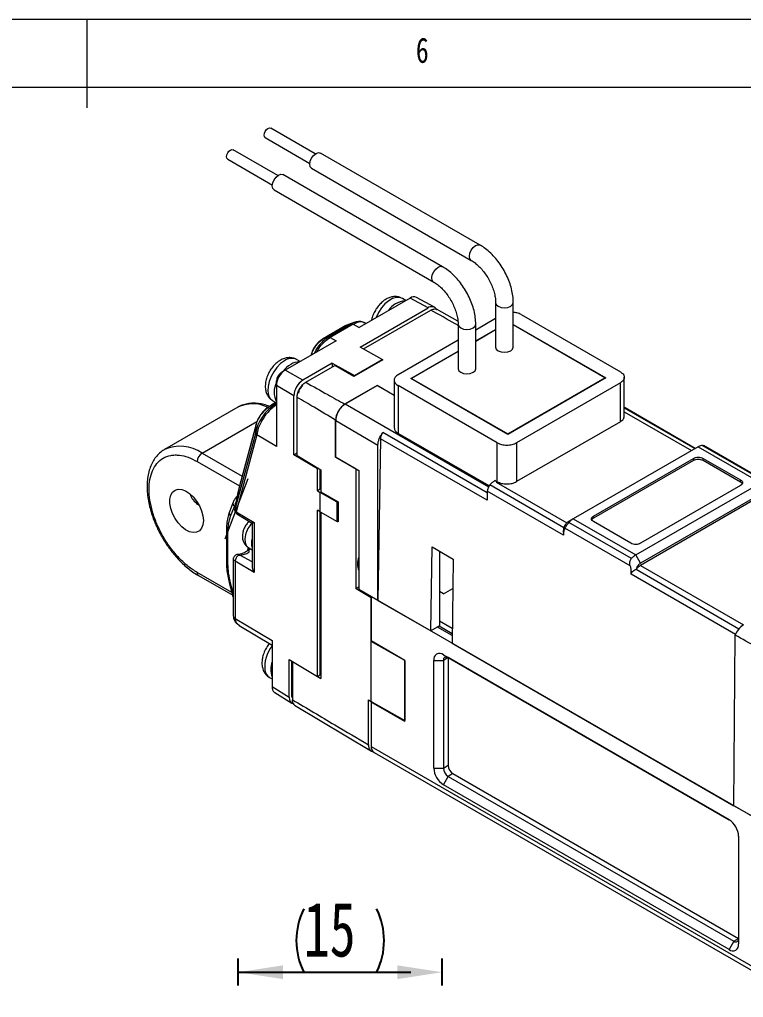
# Model space of a CAD drawing. Header units: millimetres. Extents: x 5 to 415, y 5 to 292.
# Drawn here: x 255 to 308.3, y 220.1 to 292 of the extents above; entities that cross this region are included whole.
import ezdxf

# ---------------------------------------------------------------- set-up
doc = ezdxf.new("R2010")
doc.units = ezdxf.units.MM
doc.linetypes.add('CENTERX2', pattern=[20.32, 12.7, -2.54, 2.54, -2.54])
doc.layers.add('CENTER_LINE', color=7, linetype='CENTERX2')
doc.styles.add('SLDTEXTSTYLE0', font='TXT', dxfattribs={"width": 0.7})
doc.styles.add('SLDTEXTSTYLE3', font='TXT', dxfattribs={"width": 0.75})
doc.dimstyles.new('SLDDIMSTYLE0', dxfattribs={"dimtxt": 4, "dimasz": 3.302, "dimexe": 0, "dimexo": 0.0625, "dimgap": 1, "dimtad": 1, "dimrnd": 1e-09, "dimzin": 12, "dimdsep": 46, "dimtxsty": 'SLDTEXTSTYLE0', "dimsah": 1, "dimcen": 0.09, "dimadec": 0, "dimazin": 3, "dimtfac": 1, "dimtofl": 0, "dimtmove": 0, "dimatfit": 3, "dimfxl": 1, "dimfrac": 2, "dimtolj": 1, "dimtzin": 12, "dimarcsym": 0})

# ---------------------------------------------------------------- blocks, each defined once
blk = doc.blocks.new('_D_14')
at = {"layer": 'CENTER_LINE'}
for p, q in [((271.101, 200.622), (271.101, 222.923)), ((286.101, 200.622), (286.101, 222.923)), ((271.101, 221.923), (286.101, 221.923))]:
    blk.add_line(p, q, dxfattribs=at)
for centre, start, end in [((280.584, 224.254), 153.43495, 206.56505), ((276.617, 224.254), 333.43495, 26.56505)]:
    blk.add_arc(centre, 5.211, start, end, dxfattribs=at)
for points in [[(271.101, 221.923), (274.403, 221.415), (274.403, 222.431)], [(286.101, 221.923), (282.799, 222.431), (282.799, 221.415)]]:
    blk.add_solid(points, dxfattribs=at)
at = {"layer": 'CENTER_LINE', "insert": (275.923, 227.079), "char_height": 4, "attachment_point": 1, "style": 'SLDTEXTSTYLE0'}
blk.add_mtext('15', dxfattribs=at)

msp = doc.modelspace()

# ---------------------------------------------------------------- linework, layer by layer
at = {"color": 7, "linetype": 'Continuous', "lineweight": 18}
for p, q in [((415, 292), (5, 292)), ((260, 285.5), (260, 292)), ((410.25, 287), (10, 287)), ((276.77, 282.115), (273.491, 284.008)), ((273.091, 283.315), (276.37, 281.422)), ((274.012, 280.523), (270.733, 282.416)), ((288.882, 275.411), (277.151, 282.184)), ((270.333, 281.723), (273.612, 279.83)), ((286.124, 273.819), (274.393, 280.592)), ((276.501, 281.058), (288.232, 274.286)), ((273.743, 279.466), (285.474, 272.694)), ((283.749, 271.515), (280.004, 269.354)), ((283.435, 271.334), (283.174, 271.484)), ((285.057, 270.786), (283.749, 271.515)), ((285.527, 270.837), (284.202, 271.564)), ((280.072, 267.908), (285.057, 270.786)), ((280.321, 267.77), (285.269, 270.626)), ((287.256, 269.815), (285.688, 270.689)), ((290.028, 271.174), (290.028, 267.908)), ((291.328, 267.908), (291.328, 271.174)), ((279.787, 269.766), (279.691, 269.734)), ((288.571, 269.181), (290.028, 270.023)), ((291.916, 270.296), (299.199, 266.092)), ((279.021, 269.484), (277.312, 268.497)), ((279.088, 269.512), (277.384, 268.529)), ((279.439, 269.621), (277.735, 268.637)), ((279.564, 269.599), (277.861, 268.615)), ((279.218, 269.575), (279.014, 269.479)), ((279.439, 269.621), (279.088, 269.512)), ((279.65, 269.721), (279.307, 269.607)), ((279.564, 269.599), (280.004, 269.354)), ((280.499, 269.639), (280.374, 269.708)), ((287.271, 269.582), (287.271, 266.316)), ((288.571, 266.316), (288.571, 269.582)), ((288.571, 268.365), (290.028, 269.207)), ((290.028, 269.166), (288.571, 268.324)), ((291.328, 269.574), (298.138, 265.643)), ((298.068, 265.643), (291.328, 269.533)), ((278.301, 268.37), (274.556, 266.208)), ((277.384, 268.529), (277.735, 268.637)), ((277.861, 268.615), (278.301, 268.37)), ((282.865, 265.888), (287.271, 268.431)), ((281.698, 267.002), (280.072, 267.908)), ((283.784, 265.602), (287.271, 267.615)), ((275.657, 266.844), (275.396, 266.994)), ((276.489, 267.404), (276.456, 267.305)), ((281.734, 266.972), (279.612, 265.747)), ((279.648, 265.819), (281.698, 267.002)), ((281.698, 267.002), (281.698, 266.952)), ((281.698, 266.992), (281.734, 266.972)), ((287.271, 267.574), (283.855, 265.602)), ((274.556, 266.208), (274.274, 266.039)), ((275.865, 265.48), (274.556, 266.208)), ((278.021, 266.725), (275.865, 265.48)), ((276.077, 265.319), (278.198, 266.544)), ((278.021, 266.725), (279.648, 265.819)), ((278.021, 266.725), (278.021, 266.442)), ((279.612, 265.747), (278.198, 266.544)), ((279.648, 265.819), (279.648, 265.768)), ((282.572, 265.48), (282.572, 261.968)), ((290.926, 261.479), (283.784, 265.602)), ((283.855, 265.561), (283.855, 265.602)), ((283.855, 265.602), (290.926, 261.52)), ((290.926, 261.52), (298.068, 265.643)), ((298.138, 265.643), (290.926, 261.479)), ((298.068, 265.602), (298.068, 265.643)), ((299.492, 262.801), (299.492, 265.683)), ((273.907, 265.083), (273.912, 265.413)), ((273.907, 265.083), (273.907, 260.592)), ((275.192, 264.315), (273.907, 265.083)), ((278.94, 263.706), (281.309, 265.074)), ((281.309, 265.071), (278.976, 263.723)), ((281.309, 265.074), (282.572, 264.363)), ((281.309, 265.071), (281.309, 265.074)), ((282.572, 264.342), (281.309, 265.071)), ((290.148, 260.867), (282.865, 265.071)), ((282.865, 265.071), (282.865, 261.56)), ((299.199, 265.275), (291.562, 260.867)), ((299.199, 262.417), (299.199, 265.275)), ((275.192, 259.985), (275.192, 264.315)), ((275.437, 259.923), (275.437, 264.211)), ((271.064, 263.478), (265.69, 260.375)), ((273.825, 263.695), (273.495, 263.593)), ((273.646, 263.963), (273.907, 263.812)), ((273.907, 263.751), (273.825, 263.695)), ((304.702, 260.451), (299.544, 263.429)), ((272.4, 262.122), (271.279, 257.936)), ((272.418, 262.245), (271.296, 258.055)), ((272.388, 261.614), (272.4, 262.122)), ((272.433, 262.227), (272.4, 262.122)), ((278.266, 259.804), (278.266, 262.538)), ((278.269, 262.499), (281.38, 260.703)), ((278.269, 259.804), (278.269, 262.499)), ((299.199, 262.417), (291.562, 258.009)), ((272.388, 261.614), (270.862, 255.95)), ((272.468, 261.452), (270.941, 255.788)), ((273.907, 260.592), (272.468, 261.452)), ((281.558, 261.167), (281.38, 249.271)), ((289.407, 256.636), (281.558, 261.167)), ((289.557, 257.697), (282.865, 261.56)), ((290.926, 261.479), (290.926, 261.52)), ((281.38, 249.271), (281.38, 260.703)), ((290.148, 258.007), (290.148, 260.867)), ((291.562, 260.867), (291.562, 258.009)), ((304.927, 260.58), (295.734, 255.274)), ((304.927, 260.58), (309.523, 257.927)), ((305.24, 260.677), (309.836, 258.023)), ((309.939, 257.994), (305.323, 260.659)), ((275.192, 259.985), (275.437, 260.127)), ((276.929, 258.947), (275.192, 259.985)), ((275.437, 259.923), (277.183, 258.89)), ((278.266, 259.804), (278.269, 259.806)), ((279.767, 258.916), (278.266, 259.804)), ((278.269, 259.804), (279.966, 258.824)), ((297.219, 255.478), (304.573, 259.723)), ((304.573, 259.723), (304.573, 259.56)), ((305.28, 259.723), (308.038, 258.131)), ((305.28, 259.56), (305.28, 259.723)), ((277.008, 258.993), (276.929, 258.947)), ((304.573, 259.56), (297.219, 255.315)), ((308.038, 257.968), (305.28, 259.56)), ((276.929, 257.338), (276.929, 258.947)), ((277.137, 257.459), (277.137, 258.917)), ((277.183, 258.89), (277.183, 257.257)), ((279.787, 258.927), (279.767, 258.916)), ((279.767, 250.136), (279.767, 258.916)), ((279.966, 258.824), (279.966, 250.087)), ((295.052, 254.622), (289.605, 257.764)), ((290.007, 258.086), (290.148, 258.007)), ((290.148, 258.009), (290.077, 257.968)), ((300.33, 252.621), (309.523, 257.927)), ((308.038, 257.723), (300.684, 253.478)), ((308.038, 257.968), (308.038, 258.131)), ((271.011, 256.808), (270.864, 256.067)), ((271.014, 256.819), (271.011, 256.808)), ((277.137, 257.459), (276.929, 257.338)), ((276.929, 257.338), (277.137, 257.214)), ((277.183, 257.432), (277.137, 257.459)), ((277.137, 255.793), (277.137, 257.214)), ((278.375, 256.5), (277.137, 257.214)), ((277.183, 257.257), (278.44, 256.513)), ((289.417, 257.301), (289.407, 256.636)), ((295.027, 254.063), (289.417, 257.301)), ((309.876, 257.315), (300.684, 252.008)), ((309.876, 257.151), (300.684, 251.845)), ((270.729, 256.494), (270.455, 255.783)), ((270.545, 255.476), (270.819, 256.187)), ((271.009, 256.753), (270.852, 255.962)), ((278.375, 256.5), (278.419, 256.525)), ((278.375, 255.078), (278.375, 256.5)), ((278.44, 256.513), (278.44, 255.059)), ((270.852, 255.962), (270.853, 255.978)), ((270.941, 255.788), (272.268, 254.995)), ((270.995, 255.641), (272.131, 254.952)), ((277.137, 255.793), (276.929, 255.917)), ((276.929, 243.679), (276.929, 255.917)), ((277.137, 255.793), (278.375, 255.078)), ((277.137, 243.8), (277.137, 255.793)), ((277.183, 255.766), (277.183, 243.54)), ((297.219, 255.315), (297.219, 255.478)), ((271.834, 255.132), (271.834, 255.013)), ((272.128, 254.958), (272.128, 251.765)), ((272.268, 254.995), (272.268, 251.328)), ((278.375, 255.078), (278.44, 255.116)), ((278.44, 255.059), (278.391, 255.088)), ((295.734, 255.274), (295.381, 255.07)), ((300.017, 252.355), (295.421, 255.008)), ((295.734, 255.274), (300.33, 252.621)), ((299.977, 253.478), (297.219, 255.07)), ((270.232, 254.468), (270.232, 252.103)), ((270.349, 251.94), (270.349, 254.304)), ((295.027, 254.27), (295.027, 254.325)), ((295.027, 254.27), (295.027, 254.063)), ((299.923, 251.823), (295.121, 254.596)), ((285.269, 247.026), (285.362, 253.203)), ((285.362, 253.203), (286.917, 252.305)), ((271.812, 252.945), (271.834, 253.126)), ((271.834, 253.182), (271.834, 253.126)), ((271.834, 253.126), (271.842, 253.175)), ((271.845, 253.166), (272.128, 253.004)), ((271.899, 252.82), (271.909, 252.826)), ((271.905, 253.132), (271.903, 252.992)), ((271.909, 252.826), (271.918, 253.135)), ((285.905, 252.889), (285.905, 247.393)), ((300.684, 252.008), (300.33, 252.621)), ((270.738, 252.308), (270.738, 248.15)), ((270.878, 252.159), (270.878, 247.95)), ((272.268, 251.328), (270.878, 252.159)), ((279.943, 252.382), (279.966, 252.302)), ((286.917, 252.305), (286.825, 246.128)), ((300.684, 251.845), (308.25, 247.477)), ((268.19, 251.096), (270.695, 249.65)), ((300, 251.192), (300.006, 251.396)), ((300.006, 251.396), (300.101, 251.396)), ((300.354, 251.561), (307.919, 247.191)), ((270.442, 250.602), (270.716, 249.575)), ((279.966, 250.251), (279.767, 250.136)), ((280.885, 249.475), (279.767, 250.136)), ((281.38, 249.271), (279.966, 250.087)), ((286.188, 249.759), (285.905, 249.922)), ((286.188, 249.759), (286.885, 250.161)), ((270.716, 249.574), (270.738, 249.522)), ((280.887, 249.556), (280.885, 249.555)), ((310.371, 232.533), (280.885, 249.555)), ((280.885, 249.555), (280.885, 246.289)), ((280.885, 246.25), (280.885, 249.475)), ((281.38, 249.271), (285.269, 247.026)), ((270.878, 247.95), (273.594, 246.326)), ((271.139, 247.467), (271.186, 247.437)), ((286.841, 247.217), (285.905, 247.757)), ((271.184, 247.433), (273.594, 245.992)), ((285.905, 247.393), (285.269, 247.026)), ((286.833, 246.691), (285.761, 247.31)), ((286.835, 246.812), (285.867, 247.371)), ((307.855, 247.101), (307.919, 247.191)), ((273.594, 246.326), (273.594, 242.941)), ((283.36, 244.86), (280.885, 246.289)), ((280.919, 246.269), (280.885, 246.25)), ((280.885, 241.84), (280.885, 246.25)), ((283.354, 244.859), (280.885, 246.25)), ((286.825, 246.128), (307.543, 234.167)), ((307.543, 234.167), (307.637, 246.714)), ((274.845, 244.925), (276.929, 243.679)), ((274.845, 242.168), (274.845, 244.925)), ((275.053, 242.284), (275.053, 244.801)), ((275.088, 244.78), (275.1, 244.773)), ((275.088, 244.78), (275.088, 241.963)), ((275.088, 244.78), (275.088, 244.78)), ((283.358, 244.861), (283.354, 244.859)), ((283.354, 244.859), (283.354, 240.449)), ((283.36, 240.369), (283.36, 244.86)), ((285.481, 236.94), (285.481, 244.86)), ((285.481, 244.86), (286.188, 244.86)), ((286.188, 245.269), (307.189, 233.145)), ((286.188, 245.269), (286.542, 245.064)), ((286.542, 245.064), (286.188, 244.86)), ((286.188, 244.86), (286.188, 236.94)), ((307.198, 233.14), (286.542, 245.064)), ((286.542, 245.064), (286.542, 237.144)), ((273.399, 243.609), (273.594, 243.496)), ((276.929, 243.679), (277.137, 243.8)), ((276.939, 243.685), (277.183, 243.54)), ((277.183, 243.773), (277.137, 243.8)), ((273.594, 242.941), (274.845, 242.168)), ((273.79, 242.49), (275.043, 241.715)), ((280.675, 241.964), (280.885, 241.84)), ((280.675, 238.657), (280.675, 241.964)), ((280.885, 241.84), (283.354, 240.449)), ((280.885, 241.84), (280.885, 241.798)), ((280.922, 241.819), (280.885, 241.798)), ((283.36, 240.369), (280.885, 241.798)), ((280.885, 241.798), (280.885, 238.532)), ((275.232, 241.577), (280.909, 238.185)), ((283.36, 240.453), (283.354, 240.449)), ((280.885, 238.532), (310.371, 221.51)), ((281.092, 238.074), (310.598, 221.04)), ((285.481, 236.94), (286.188, 236.94)), ((286.188, 236.94), (286.542, 237.144)), ((286.188, 235.715), (286.542, 236.327)), ((286.895, 236.532), (286.542, 236.327)), ((286.542, 236.327), (307.543, 224.204)), ((286.895, 236.532), (307.896, 224.408)), ((307.189, 223.591), (286.188, 235.715)), ((310.129, 232.7), (307.543, 234.167)), ((307.896, 231.92), (307.896, 224)), ((307.543, 224.204), (307.189, 223.591)), ((307.543, 224.204), (307.896, 224.408))]:
    msp.add_line(p, q, dxfattribs=at)
at = {"color": 8, "linetype": 'Continuous', "lineweight": 18}
for p, q in [((279.088, 269.512), (279.22, 269.571)), ((277.328, 268.492), (277.384, 268.529)), ((273.495, 263.593), (273.421, 263.545)), ((273.495, 263.593), (273.864, 263.837)), ((278.976, 263.723), (289.519, 257.637)), ((299.492, 263.433), (304.68, 260.438)), ((299.492, 263.146), (304.432, 260.295)), ((268.44, 260.103), (272.475, 262.433)), ((289.415, 257.184), (281.736, 261.617)), ((268.44, 260.103), (271.388, 258.401)), ((268.086, 259.491), (271.206, 257.69)), ((290.077, 257.968), (295.262, 254.975)), ((270.819, 256.187), (270.881, 256.151)), ((272.128, 252.116), (271.227, 252.612)), ((270.642, 249.85), (268.086, 251.325)), ((307.66, 246.77), (300, 251.192)), ((270.738, 249.819), (270.545, 250.542)), ((275.088, 242.264), (275.053, 242.284))]:
    msp.add_line(p, q, dxfattribs=at)
at = {"color": 7, "linetype": 'Continuous', "lineweight": 18, "flags": 128}
for points in [[(273.091, 283.315), (273.091, 283.315), (273.029, 283.386), (273.008, 283.498), (273.029, 283.636), (273.091, 283.777), (273.182, 283.901), (273.291, 283.988), (273.399, 284.026), (273.491, 284.008)], [(270.333, 281.723), (270.333, 281.723), (270.272, 281.794), (270.25, 281.906), (270.272, 282.044), (270.333, 282.185), (270.425, 282.309), (270.533, 282.396), (270.641, 282.434), (270.733, 282.416)], [(276.366, 281.355), (276.401, 281.579), (276.501, 281.808), (276.65, 282.009), (276.826, 282.151), (277.002, 282.213), (277.151, 282.184)], [(276.501, 281.058), (276.501, 281.058), (276.401, 281.172), (276.366, 281.355)], [(273.609, 279.763), (273.644, 279.987), (273.743, 280.216), (273.892, 280.418), (274.068, 280.559), (274.244, 280.621), (274.393, 280.592)], [(273.743, 279.466), (273.743, 279.466), (273.644, 279.58), (273.609, 279.763)], [(290.028, 267.908), (290.078, 267.765), (290.219, 267.643)], [(290.219, 267.643), (290.43, 267.561), (290.678, 267.533), (290.927, 267.561), (291.138, 267.643), (291.279, 267.765), (291.328, 267.908)], [(287.271, 266.316), (287.32, 266.173), (287.461, 266.051)], [(287.461, 266.051), (287.672, 265.969), (287.921, 265.941), (288.169, 265.969), (288.38, 266.051), (288.521, 266.173), (288.571, 266.316)], [(268.546, 255.143), (268.513, 254.832), (268.414, 254.577), (268.256, 254.391), (268.047, 254.284), (267.799, 254.262), (267.523, 254.326), (267.237, 254.472), (266.954, 254.693), (266.69, 254.977), (266.459, 255.308), (266.275, 255.669), (266.146, 256.039), (266.079, 256.401), (266.079, 256.732), (266.146, 257.017), (266.275, 257.239), (266.459, 257.387), (266.69, 257.452), (266.954, 257.431), (267.237, 257.325), (267.523, 257.14), (267.799, 256.886), (268.047, 256.577), (268.256, 256.228), (268.414, 255.86), (268.513, 255.491), (268.546, 255.143)]]:
    msp.add_lwpolyline(points, dxfattribs=at)
at = {"color": 8, "linetype": 'Continuous', "lineweight": 18, "flags": 128}
for points in [[(288.097, 274.583), (288.132, 274.806), (288.232, 275.036), (288.381, 275.237), (288.557, 275.379), (288.733, 275.44), (288.882, 275.411), (288.882, 275.411)], [(288.231, 274.286), (288.132, 274.4), (288.097, 274.583)], [(285.34, 272.991), (285.375, 273.214), (285.474, 273.444), (285.623, 273.645), (285.799, 273.787), (285.975, 273.848), (286.124, 273.819), (286.125, 273.819)], [(285.473, 272.694), (285.375, 272.808), (285.34, 272.991)], [(283.174, 271.484), (282.993, 271.552), (282.738, 271.558), (282.459, 271.478), (282.172, 271.317), (281.892, 271.083), (281.633, 270.789), (281.411, 270.45), (281.236, 270.086), (281.225, 270.058)], [(290.028, 271.173), (290.078, 271.031), (290.219, 270.909)], [(290.219, 270.909), (290.43, 270.828), (290.678, 270.799), (290.927, 270.828), (291.138, 270.909), (291.279, 271.031), (291.328, 271.174), (291.328, 271.174)], [(287.271, 269.581), (287.32, 269.439), (287.461, 269.317)], [(287.461, 269.317), (287.672, 269.236), (287.921, 269.207), (288.169, 269.236), (288.38, 269.317), (288.521, 269.439), (288.571, 269.582), (288.571, 269.582)], [(274.502, 266.896), (274.217, 266.688), (273.949, 266.415), (273.711, 266.091), (273.517, 265.735), (273.377, 265.364), (273.299, 265), (273.287, 264.661), (273.341, 264.367), (273.459, 264.132), (273.634, 263.97), (273.646, 263.963)], [(271.279, 257.936), (271.285, 258.006), (271.296, 258.055)], [(271.011, 256.808), (271.009, 256.796), (271.009, 256.753)], [(271.632, 254.09), (271.588, 253.791), (271.608, 253.526), (271.693, 253.315), (271.835, 253.173), (271.845, 253.166)], [(270.545, 250.542), (270.499, 250.553), (270.465, 250.57), (270.445, 250.592), (270.442, 250.602)], [(270.738, 249.543), (270.719, 249.565), (270.716, 249.575)]]:
    msp.add_lwpolyline(points, dxfattribs=at)
at = {"color": 7, "linetype": 'Continuous', "lineweight": 18}
for centre, radius, start, end in [((283.453, 269.74), 1.56, 92.94283, 147.05179), ((284.019, 271.137), 0.465, 66.72797, 125.52681), ((285.32, 270.468), 0.413, 35.3405, 129.60422), ((275.317, 265.019), 1.412, 122.60548, 177.39452), ((276.204, 264.644), 2.344, 122.00848, 140.28431), ((275.545, 265.765), 1.044, 87.26885, 123.98754), ((274.697, 265.377), 0.787, 122.60548, 177.39452), ((276.652, 264.248), 1.462, 122.60548, 177.39452), ((275.408, 264.594), 1.661, 154.40042, 205.32233), ((276.242, 264.485), 0.701, 122.60548, 177.39452), ((299.458, 263.279), 0.172, 60.1516, 78.60725), ((268.854, 259.456), 0.768, 122.60548, 177.39452), ((271.08, 255.957), 0.219, 181.66396, 230.32578), ((296.382, 254.192), 1.261, 120.89883, 139.63614), ((273.194, 253.48), 1.115, 163.08184, 196.95413), ((281.38, 251.965), 1.5, 160.54426, 199.45574), ((309.078, 246.184), 1.535, 122.63982, 159.80295), ((285.912, 244.93), 0.437, 50.79671, 189.21404), ((275.125, 244.201), 1.629, 159.97005, 200.02995), ((286.404, 244.895), 0.218, 50.79671, 189.21404), ((281.375, 238.478), 0.493, 173.70115, 234.98667), ((287.016, 237.01), 1.537, 182.60548, 237.39452), ((286.956, 236.975), 0.768, 182.60548, 237.39452), ((287.309, 237.179), 0.768, 182.60548, 237.39452), ((306.361, 231.85), 1.537, 2.60548, 57.39452), ((307.465, 223.93), 0.437, 230.79671, 9.21404), ((307.681, 224.373), 0.218, 230.79671, 9.21404)]:
    msp.add_arc(centre, radius, start, end, dxfattribs=at)
at = {"color": 8, "linetype": 'Continuous', "lineweight": 18}
for centre, radius, start, end in [((275.03, 266.208), 0.867, 65.02217, 127.45838), ((272.163, 261.275), 2.462, 63.67947, 116.52071), ((266.83, 257.846), 2.773, 54.4963, 114.59377), ((271.004, 256.408), 0.288, 161.51779, 230.08068), ((270.731, 255.697), 0.289, 162.81116, 229.99819), ((273.652, 253.569), 2.085, 137.86372, 165.52599), ((270.432, 254.488), 0.201, 185.96406, 245.60183), ((270.432, 252.123), 0.201, 185.6948, 245.62534), ((268.338, 251.301), 0.253, 174.44955, 233.50356), ((270.985, 248.173), 0.248, 185.36197, 244.61207), ((275.494, 244.389), 2.443, 141.03214, 186.39854), ((273.783, 244.224), 0.725, 188.44197, 238.01211)]:
    msp.add_arc(centre, radius, start, end, dxfattribs=at)
at = {"color": 7, "linetype": 'Continuous', "lineweight": 18}
for centre, major_axis, ratio, start_param, end_param in [((378.809, 205.928), (81.733, -46.378), 0.007622, 2.59292, 2.631892), ((275.552, 242.576), (0.5, 0.866), 0.577206, 2.356266, 3.40787)]:
    msp.add_ellipse(centre, major_axis=major_axis, ratio=ratio, start_param=start_param, end_param=end_param, dxfattribs=at)
for points, knots in [([(291.328, 271.174), (291.326, 271.261), (291.321, 271.508), (291.262, 271.929), (291.137, 272.432), (290.955, 272.934), (290.722, 273.424), (290.443, 273.892), (290.124, 274.329), (289.771, 274.726), (289.396, 275.066), (289.095, 275.285), (288.923, 275.387), (288.882, 275.411)], [0, 0, 0, 0, 0.055727, 0.158256, 0.260466, 0.362302, 0.463831, 0.565264, 0.666849, 0.768796, 0.871396, 0.969105, 1, 1, 1, 1]), ([(288.232, 274.286), (288.28, 274.257), (288.418, 274.172), (288.658, 273.986), (288.94, 273.711), (289.209, 273.386), (289.453, 273.024), (289.662, 272.637), (289.83, 272.239), (289.948, 271.847), (290.017, 271.484), (290.025, 271.274), (290.028, 271.174)], [0, 0, 0, 0, 0.0540874, 0.1582788, 0.2635877, 0.3699959, 0.4771794, 0.5847218, 0.6921411, 0.7988911, 0.9045509, 1, 1, 1, 1]), ([(288.571, 269.582), (288.569, 269.669), (288.563, 269.916), (288.505, 270.337), (288.379, 270.84), (288.197, 271.342), (287.964, 271.832), (287.685, 272.3), (287.367, 272.737), (287.013, 273.134), (286.638, 273.474), (286.337, 273.693), (286.166, 273.795), (286.124, 273.819)], [0, 0, 0, 0, 0.055727, 0.158256, 0.260466, 0.362302, 0.463831, 0.565264, 0.666849, 0.768796, 0.871396, 0.969105, 1, 1, 1, 1]), ([(285.474, 272.694), (285.522, 272.665), (285.661, 272.58), (285.9, 272.394), (286.182, 272.119), (286.451, 271.794), (286.695, 271.432), (286.905, 271.045), (287.072, 270.647), (287.19, 270.255), (287.259, 269.892), (287.267, 269.682), (287.271, 269.582)], [0, 0, 0, 0, 0.054087, 0.158279, 0.263588, 0.369996, 0.477179, 0.584722, 0.692141, 0.798891, 0.904551, 1, 1, 1, 1]), ([(283.176, 271.472), (283.124, 271.503), (282.992, 271.583), (282.745, 271.629), (282.465, 271.62), (282.185, 271.543), (281.907, 271.401), (281.637, 271.193), (281.389, 270.925), (281.175, 270.613), (281.016, 270.27), (280.925, 270.019), (280.911, 269.888), (280.91, 269.876)], [0, 0, 0, 0, 0.059812, 0.152237, 0.243291, 0.33737, 0.437689, 0.544667, 0.65495, 0.76537, 0.876248, 0.988778, 1, 1, 1, 1]), ([(285.269, 270.626), (285.34, 270.658), (285.483, 270.722), (285.637, 270.724), (285.697, 270.676), (285.71, 270.665)], [0, 0, 0, 0, 0.436701, 0.873404, 1, 1, 1, 1]), ([(280.274, 269.73), (280.227, 269.753), (280.081, 269.824), (279.892, 269.785), (279.764, 269.758)], [0, 0, 0, 0, 0.321883, 1, 1, 1, 1]), ([(291.916, 270.296), (291.813, 270.346), (291.641, 270.43), (291.419, 270.445), (291.328, 270.451)], [0, 0, 0, 0, 0.592667, 1, 1, 1, 1]), ([(279.22, 269.571), (279.244, 269.585), (279.277, 269.602), (279.303, 269.604), (279.309, 269.605)], [0, 0, 0, 0, 0.763439, 1, 1, 1, 1]), ([(277.331, 268.508), (277.244, 268.451), (277.06, 268.331), (276.796, 268.049), (276.61, 267.754), (276.501, 267.488), (276.479, 267.354), (276.467, 267.285)], [0, 0, 0, 0, 0.2044396, 0.4316898, 0.6920933, 0.8387713, 1, 1, 1, 1]), ([(274.177, 266.928), (274.119, 266.891), (273.965, 266.792), (273.734, 266.579), (273.501, 266.287), (273.311, 265.957), (273.172, 265.604), (273.093, 265.237), (273.087, 264.888), (273.15, 264.574), (273.273, 264.312), (273.439, 264.1), (273.584, 264.008), (273.65, 263.966)], [0, 0, 0, 0, 0.0588227, 0.158862, 0.2589365, 0.3590854, 0.460223, 0.5634314, 0.6702786, 0.7616393, 0.8473836, 0.9297974, 1, 1, 1, 1]), ([(275.391, 266.986), (275.369, 267.002), (275.27, 267.073), (275.056, 267.126), (274.777, 267.14), (274.477, 267.083), (274.284, 266.983), (274.177, 266.928)], [0, 0, 0, 0, 0.064179, 0.286708, 0.502933, 0.723221, 1, 1, 1, 1]), ([(275.437, 264.211), (275.444, 264.298), (275.458, 264.473), (275.568, 264.758), (275.731, 265.018), (275.911, 265.211), (276.029, 265.288), (276.077, 265.319)], [0, 0, 0, 0, 0.214702, 0.429404, 0.644089, 0.858766, 1, 1, 1, 1]), ([(276.077, 265.319), (276.612, 265.018), (277.567, 264.481), (278.521, 263.943), (278.94, 263.706)], [0, 0, 0, 0, 0.560004, 1, 1, 1, 1]), ([(278.266, 262.538), (277.738, 262.851), (276.795, 263.41), (275.852, 263.967), (275.437, 264.211)], [0, 0, 0, 0, 0.560005, 1, 1, 1, 1]), ([(273.399, 263.548), (273.264, 263.595), (272.991, 263.69), (272.583, 263.766), (272.176, 263.789), (271.779, 263.748), (271.409, 263.654), (271.191, 263.54), (271.089, 263.486)], [0, 0, 0, 0, 0.164608, 0.333036, 0.502604, 0.673633, 0.84717, 1, 1, 1, 1]), ([(273.825, 263.695), (273.657, 263.579), (273.321, 263.347), (272.865, 262.793), (272.518, 262.179), (272.432, 261.802), (272.388, 261.614)], [0, 0, 0, 0, 0.250224, 0.500004, 0.749764, 1, 1, 1, 1]), ([(272.4, 262.122), (272.439, 262.256), (272.516, 262.52), (272.747, 262.891), (272.967, 263.158), (273.202, 263.396), (273.38, 263.516), (273.495, 263.593)], [0, 0, 0, 0, 0.256012, 0.50256, 0.638236, 0.766006, 1, 1, 1, 1]), ([(273.442, 263.573), (273.342, 263.508), (273.13, 263.371), (272.822, 263.05), (272.6, 262.718), (272.462, 262.421), (272.426, 262.272), (272.408, 262.194)], [0, 0, 0, 0, 0.206748, 0.436121, 0.696813, 0.842091, 1, 1, 1, 1]), ([(273.851, 263.845), (273.811, 263.815), (273.654, 263.696), (273.503, 263.608), (273.39, 263.543)], [0, 0, 0, 0, 0.254513, 1, 1, 1, 1]), ([(278.94, 263.706), (278.865, 263.654), (278.713, 263.549), (278.511, 263.298), (278.358, 263.012), (278.277, 262.747), (278.269, 262.597), (278.266, 262.538)], [0, 0, 0, 0, 0.214702, 0.429406, 0.644091, 0.858768, 1, 1, 1, 1]), ([(272.388, 261.614), (272.389, 261.6), (272.391, 261.572), (272.408, 261.536), (272.43, 261.499), (272.451, 261.469), (272.464, 261.457), (272.468, 261.452)], [0, 0, 0, 0, 0.249886, 0.499926, 0.747959, 0.907794, 1, 1, 1, 1]), ([(305.24, 260.677), (305.273, 260.676), (305.308, 260.676), (305.322, 260.659), (305.323, 260.658)], [0, 0, 0, 0, 0.944707, 1, 1, 1, 1]), ([(265.674, 260.365), (265.67, 260.363), (265.54, 260.301), (265.323, 260.119), (265.036, 259.821), (264.806, 259.467), (264.625, 259.066), (264.496, 258.623), (264.42, 258.146), (264.396, 257.643), (264.422, 257.122), (264.496, 256.591), (264.612, 256.065), (264.763, 255.557), (264.925, 255.113), (265.093, 254.719), (265.276, 254.333), (265.424, 254.067), (265.507, 253.919)], [0, 0, 0, 0, 0.002219, 0.076021, 0.146173, 0.217344, 0.289492, 0.362208, 0.434997, 0.507469, 0.579261, 0.650091, 0.719356, 0.785451, 0.847243, 0.891609, 0.939625, 1, 1, 1, 1]), ([(268.086, 251.325), (267.864, 251.467), (267.42, 251.751), (266.762, 252.361), (266.134, 253.097), (265.569, 253.954), (265.185, 254.722), (264.942, 255.342), (264.751, 255.936), (264.592, 256.656), (264.53, 257.461), (264.592, 258.195), (264.784, 258.844), (265.109, 259.381), (265.568, 259.769), (266.041, 259.939), (266.457, 259.98), (266.876, 259.957), (267.42, 259.835), (267.864, 259.605), (268.086, 259.491)], [0, 0, 0, 0, 0.060004, 0.11999, 0.184292, 0.249958, 0.315624, 0.3478, 0.380008, 0.439987, 0.5, 0.559978, 0.619991, 0.684293, 0.749959, 0.815625, 0.8478, 0.880009, 0.939979, 1, 1, 1, 1]), ([(271.009, 256.753), (271.054, 256.971), (271.143, 257.405), (271.234, 257.76), (271.279, 257.936)], [0, 0, 0, 0, 0.504153, 1, 1, 1, 1]), ([(271.298, 258.064), (271.25, 257.876), (271.154, 257.501), (271.061, 257.046), (271.014, 256.819)], [0, 0, 0, 0, 0.500641, 1, 1, 1, 1]), ([(308.15, 257.863), (308.149, 257.867), (308.136, 257.908), (308.085, 257.939), (308.038, 257.968)], [0, 0, 0, 0, 0.0897989, 1, 1, 1, 1]), ([(267.577, 257.072), (267.587, 257.028), (267.629, 256.852), (267.857, 256.556), (268.113, 256.345), (268.248, 256.234)], [0, 0, 0, 0, 0.135206, 0.543251, 1, 1, 1, 1]), ([(271.04, 256.975), (271.006, 256.936), (270.939, 256.857), (270.853, 256.735), (270.78, 256.613), (270.747, 256.537), (270.731, 256.499)], [0, 0, 0, 0, 0.244288, 0.492398, 0.744267, 1, 1, 1, 1]), ([(270.455, 255.783), (270.455, 255.782), (270.395, 255.656), (270.324, 255.367), (270.244, 254.932), (270.237, 254.619), (270.233, 254.467)], [0, 0, 0, 0, 0.003013, 0.342421, 0.68159, 1, 1, 1, 1]), ([(270.851, 255.898), (270.849, 255.905), (270.845, 255.926), (270.849, 255.948), (270.852, 255.962)], [0, 0, 0, 0, 0.3120538, 1, 1, 1, 1]), ([(270.849, 255.899), (270.852, 255.88), (270.858, 255.842), (270.883, 255.783), (270.919, 255.726), (270.966, 255.676), (271.006, 255.644), (271.032, 255.633), (271.037, 255.63)], [0, 0, 0, 0, 0.172719, 0.356783, 0.549204, 0.746378, 0.944678, 1, 1, 1, 1]), ([(270.862, 255.95), (270.861, 255.948), (270.86, 255.944), (270.857, 255.938), (270.855, 255.939), (270.852, 255.946), (270.852, 255.957), (270.852, 255.962)], [0, 0, 0, 0, 0.107272, 0.216266, 0.463262, 0.73307, 1, 1, 1, 1]), ([(270.941, 255.788), (270.942, 255.756), (270.945, 255.707), (270.968, 255.662), (270.986, 255.648), (270.995, 255.641)], [0, 0, 0, 0, 0.474028, 0.741263, 1, 1, 1, 1]), ([(271.905, 255.089), (271.853, 255.038), (271.728, 254.913), (271.58, 254.669), (271.49, 254.454), (271.459, 254.335), (271.452, 254.311)], [0, 0, 0, 0, 0.242822, 0.587116, 0.918014, 1, 1, 1, 1]), ([(272.268, 254.995), (272.267, 254.994), (272.252, 254.988), (272.225, 254.977), (272.186, 254.962), (272.153, 254.952), (272.134, 254.949), (272.132, 254.952), (272.131, 254.953)], [0, 0, 0, 0, 0.0106272, 0.2025176, 0.3961145, 0.6730329, 0.9570124, 1, 1, 1, 1]), ([(295.381, 255.07), (295.346, 255.046), (295.275, 254.998), (295.18, 254.887), (295.1, 254.759), (295.068, 254.667), (295.052, 254.622)], [0, 0, 0, 0, 0.249826, 0.499768, 0.749826, 1, 1, 1, 1]), ([(295.121, 254.596), (295.14, 254.626), (295.177, 254.684), (295.251, 254.794), (295.334, 254.906), (295.392, 254.975), (295.421, 255.008)], [0, 0, 0, 0, 0.268331, 0.522065, 0.764688, 1, 1, 1, 1]), ([(297.219, 255.315), (297.174, 255.286), (297.116, 255.249), (297.104, 255.202), (297.101, 255.192)], [0, 0, 0, 0, 0.793162, 1, 1, 1, 1]), ([(265.507, 253.919), (265.623, 253.725), (265.788, 253.454), (266.056, 253.074), (266.296, 252.761), (266.595, 252.41), (266.922, 252.068), (267.277, 251.742), (267.651, 251.445), (267.958, 251.229), (268.14, 251.129), (268.19, 251.102)], [0, 0, 0, 0, 0.162265, 0.228166, 0.3371, 0.449485, 0.569311, 0.693516, 0.820931, 0.950672, 1, 1, 1, 1]), ([(271.452, 254.311), (271.44, 254.251), (271.407, 254.094), (271.408, 253.85), (271.47, 253.592), (271.595, 253.375), (271.729, 253.228), (271.828, 253.184), (271.853, 253.172)], [0, 0, 0, 0, 0.137899, 0.355793, 0.557301, 0.748796, 0.936757, 1, 1, 1, 1]), ([(295.027, 254.325), (295.028, 254.373), (295.03, 254.478), (295.044, 254.571), (295.052, 254.622)], [0, 0, 0, 0, 0.4537894, 1, 1, 1, 1]), ([(295.121, 254.596), (295.094, 254.548), (295.043, 254.458), (295.032, 254.331), (295.027, 254.27)], [0, 0, 0, 0, 0.523313, 1, 1, 1, 1]), ([(271.086, 252.652), (271.056, 252.65), (270.996, 252.645), (270.915, 252.611), (270.85, 252.565), (270.792, 252.5), (270.753, 252.42), (270.736, 252.35), (270.739, 252.317), (270.74, 252.311)], [0, 0, 0, 0, 0.166794, 0.328217, 0.477563, 0.609662, 0.80982, 0.965463, 1, 1, 1, 1]), ([(271.121, 252.579), (271.089, 252.556), (271.025, 252.511), (270.945, 252.4), (270.889, 252.275), (270.882, 252.198), (270.878, 252.159)], [0, 0, 0, 0, 0.25, 0.5, 0.75, 1, 1, 1, 1]), ([(271.841, 252.963), (271.757, 252.907), (271.584, 252.791), (271.341, 252.692), (271.17, 252.655), (271.089, 252.652), (271.066, 252.652)], [0, 0, 0, 0, 0.283201, 0.584412, 0.884373, 1, 1, 1, 1]), ([(271.121, 252.579), (271.14, 252.589), (271.177, 252.607), (271.211, 252.61), (271.227, 252.612)], [0, 0, 0, 0, 0.5237, 1, 1, 1, 1]), ([(271.227, 252.612), (271.335, 252.622), (271.55, 252.641), (271.782, 252.76), (271.899, 252.82)], [0, 0, 0, 0, 0.5, 1, 1, 1, 1]), ([(271.89, 253.001), (271.88, 252.992), (271.864, 252.977), (271.847, 252.967), (271.841, 252.963)], [0, 0, 0, 0, 0.6071282, 1, 1, 1, 1]), ([(271.909, 252.826), (271.909, 252.884), (271.91, 252.955), (271.904, 252.986), (271.903, 252.992)], [0, 0, 0, 0, 0.804617, 1, 1, 1, 1]), ([(300.33, 252.621), (300.276, 252.586), (300.167, 252.515), (300.067, 252.409), (300.017, 252.355)], [0, 0, 0, 0, 0.500008, 1, 1, 1, 1]), ([(270.233, 252.102), (270.233, 252.093), (270.225, 251.928), (270.255, 251.586), (270.32, 251.094), (270.403, 250.762), (270.442, 250.602)], [0, 0, 0, 0, 0.01905, 0.356607, 0.688992, 1, 1, 1, 1]), ([(272.129, 251.765), (272.129, 251.75), (272.128, 251.706), (272.143, 251.62), (272.175, 251.51), (272.22, 251.411), (272.254, 251.351), (272.267, 251.33), (272.268, 251.328)], [0, 0, 0, 0, 0.106633, 0.305803, 0.570865, 0.843471, 0.990713, 1, 1, 1, 1]), ([(299.923, 251.823), (299.911, 251.871), (299.886, 251.966), (299.896, 252.113), (299.938, 252.248), (299.991, 252.32), (300.017, 252.355)], [0, 0, 0, 0, 0.268398, 0.522178, 0.764747, 1, 1, 1, 1]), ([(300.006, 251.396), (300.003, 251.461), (299.996, 251.598), (299.948, 251.746), (299.923, 251.823)], [0, 0, 0, 0, 0.479315, 1, 1, 1, 1]), ([(300.684, 252.008), (300.649, 251.984), (300.578, 251.937), (300.482, 251.826), (300.402, 251.698), (300.37, 251.606), (300.354, 251.561)], [0, 0, 0, 0, 0.2498829, 0.4998439, 0.7498829, 1, 1, 1, 1]), ([(300, 251.192), (300.005, 251.229), (300.017, 251.304), (300.073, 251.364), (300.101, 251.396)], [0, 0, 0, 0, 0.48427, 1, 1, 1, 1]), ([(300.101, 251.396), (300.13, 251.421), (300.203, 251.485), (300.297, 251.532), (300.354, 251.561)], [0, 0, 0, 0, 0.395708, 1, 1, 1, 1]), ([(270.741, 248.141), (270.746, 248.076), (270.756, 247.936), (270.849, 247.739), (270.993, 247.562), (271.119, 247.477), (271.182, 247.434)], [0, 0, 0, 0, 0.2212657, 0.479283, 0.7396894, 1, 1, 1, 1]), ([(273.399, 246.109), (273.396, 246.106), (273.309, 246.016), (273.171, 245.796), (272.998, 245.459), (272.884, 245.098), (272.836, 244.745), (272.85, 244.497), (272.875, 244.373), (272.879, 244.354)], [0, 0, 0, 0, 0.005557, 0.197195, 0.389459, 0.584396, 0.784639, 0.966439, 1, 1, 1, 1]), ([(272.879, 244.354), (272.897, 244.283), (272.94, 244.121), (273.068, 243.897), (273.227, 243.713), (273.354, 243.645), (273.401, 243.62)], [0, 0, 0, 0, 0.233451, 0.537587, 0.831685, 1, 1, 1, 1]), ([(273.594, 242.941), (273.602, 242.854), (273.619, 242.681), (273.703, 242.534), (273.78, 242.505), (273.795, 242.499)], [0, 0, 0, 0, 0.450115, 0.889419, 1, 1, 1, 1]), ([(275.088, 242.115), (275.079, 242.131), (275.055, 242.176), (275.054, 242.241), (275.053, 242.284)], [0, 0, 0, 0, 0.351562, 1, 1, 1, 1]), ([(275.088, 241.963), (276.131, 241.347), (277.993, 240.247), (279.856, 239.143), (280.675, 238.657)], [0, 0, 0, 0, 0.560004, 1, 1, 1, 1]), ([(275.274, 241.565), (275.242, 241.584), (275.16, 241.632), (275.099, 241.78), (275.091, 241.911), (275.088, 241.963)], [0, 0, 0, 0, 0.277214, 0.713182, 1, 1, 1, 1]), ([(280.675, 238.657), (280.683, 238.57), (280.698, 238.395), (280.823, 238.23), (280.937, 238.151), (281.014, 238.159), (281.018, 238.16)], [0, 0, 0, 0, 0.32763, 0.65526, 0.982862, 1, 1, 1, 1])]:
    msp.add_open_spline(points, degree=3, knots=knots, dxfattribs=at)
at = {"color": 8, "linetype": 'Continuous', "lineweight": 18}
for points, knots in [([(287.271, 269.5), (287.2, 269.54), (286.534, 269.916), (285.866, 270.291), (285.269, 270.626)], [0, 0, 0, 0, 0.105581, 1, 1, 1, 1]), ([(279.765, 269.752), (279.732, 269.746), (279.629, 269.724), (279.516, 269.663), (279.439, 269.621)], [0, 0, 0, 0, 0.317534, 1, 1, 1, 1]), ([(279.564, 269.599), (279.706, 269.662), (279.993, 269.792), (280.273, 269.794), (280.36, 269.707), (280.369, 269.699)], [0, 0, 0, 0, 0.466349, 0.949327, 1, 1, 1, 1]), ([(276.483, 267.321), (276.492, 267.364), (276.515, 267.472), (276.598, 267.659), (276.713, 267.862), (276.884, 268.101), (277.115, 268.35), (277.299, 268.472), (277.384, 268.529)], [0, 0, 0, 0, 0.104163, 0.258144, 0.403502, 0.540616, 0.78707, 1, 1, 1, 1]), ([(277.735, 268.637), (277.657, 268.588), (277.502, 268.489), (277.273, 268.283), (277.059, 268.046), (276.846, 267.765), (276.748, 267.557), (276.695, 267.443)], [0, 0, 0, 0, 0.1929603, 0.3851535, 0.5772776, 0.7696511, 1, 1, 1, 1]), ([(276.879, 267.549), (276.923, 267.634), (277.065, 267.904), (277.417, 268.306), (277.714, 268.513), (277.861, 268.615)], [0, 0, 0, 0, 0.188477, 0.600222, 1, 1, 1, 1]), ([(273.907, 263.642), (273.794, 263.567), (273.542, 263.399), (273.214, 263.051), (272.944, 262.684), (272.736, 262.325), (272.548, 261.895), (272.497, 261.61), (272.468, 261.452)], [0, 0, 0, 0, 0.162494, 0.365047, 0.49515, 0.632196, 0.796947, 1, 1, 1, 1]), ([(273.825, 263.695), (273.844, 263.7), (273.869, 263.706), (273.899, 263.693), (273.907, 263.69)], [0, 0, 0, 0, 0.754238, 1, 1, 1, 1]), ([(270.959, 256.547), (270.958, 256.545), (270.923, 256.491), (270.871, 256.365), (270.838, 256.253), (270.819, 256.187)], [0, 0, 0, 0, 0.018663, 0.426483, 1, 1, 1, 1]), ([(271.227, 252.612), (271.203, 252.623), (271.155, 252.647), (271.109, 252.65), (271.085, 252.652)], [0, 0, 0, 0, 0.4952513, 1, 1, 1, 1]), ([(270.878, 252.159), (270.857, 252.173), (270.814, 252.2), (270.769, 252.241), (270.745, 252.278), (270.732, 252.303), (270.738, 252.311), (270.739, 252.311)], [0, 0, 0, 0, 0.244206, 0.489933, 0.738834, 0.992499, 1, 1, 1, 1]), ([(270.878, 247.95), (270.889, 247.866), (270.912, 247.694), (271.029, 247.536), (271.123, 247.478), (271.139, 247.467)], [0, 0, 0, 0, 0.43645, 0.898657, 1, 1, 1, 1])]:
    msp.add_open_spline(points, degree=3, knots=knots, dxfattribs=at)
at = {"color": 7, "linetype": 'Continuous', "lineweight": 18}
for points in [[(279.439, 269.621), (279.458, 269.624), (279.496, 269.63), (279.542, 269.609), (279.564, 269.599)], [(277.735, 268.637), (277.754, 268.64), (277.793, 268.647), (277.838, 268.626), (277.861, 268.615)], [(282.865, 265.888), (282.783, 265.828), (282.619, 265.709), (282.549, 265.479), (282.619, 265.25), (282.783, 265.131), (282.865, 265.071)], [(299.199, 266.092), (299.281, 266.032), (299.445, 265.913), (299.515, 265.683), (299.445, 265.454), (299.281, 265.335), (299.199, 265.275)], [(278.976, 263.723), (278.883, 263.658), (278.698, 263.526), (278.464, 263.202), (278.301, 262.838), (278.279, 262.612), (278.269, 262.499)], [(299.199, 262.417), (299.283, 262.477), (299.451, 262.596), (299.478, 262.748), (299.492, 262.824)], [(282.572, 261.968), (282.586, 261.892), (282.613, 261.739), (282.781, 261.62), (282.865, 261.56)], [(281.38, 260.703), (281.385, 260.777), (281.394, 260.926), (281.469, 261.168), (281.582, 261.407), (281.685, 261.547), (281.736, 261.617)], [(281.736, 261.617), (281.711, 261.583), (281.66, 261.514), (281.605, 261.397), (281.567, 261.278), (281.561, 261.204), (281.558, 261.167)], [(290.148, 260.867), (290.251, 260.819), (290.458, 260.725), (290.855, 260.684), (291.252, 260.725), (291.459, 260.819), (291.562, 260.867)], [(305.24, 260.677), (305.19, 260.672), (305.09, 260.664), (304.981, 260.608), (304.927, 260.58)], [(304.573, 259.723), (304.625, 259.747), (304.728, 259.794), (304.927, 259.815), (305.125, 259.794), (305.229, 259.747), (305.28, 259.723)], [(305.28, 259.56), (305.229, 259.584), (305.125, 259.631), (304.927, 259.651), (304.728, 259.631), (304.625, 259.584), (304.573, 259.56)], [(289.605, 257.764), (289.579, 257.729), (289.525, 257.659), (289.466, 257.539), (289.426, 257.415), (289.42, 257.339), (289.417, 257.301)], [(290.007, 258.086), (289.937, 258.048), (289.797, 257.971), (289.669, 257.833), (289.605, 257.764)], [(290.148, 258.007), (290.251, 257.959), (290.458, 257.865), (290.855, 257.825), (291.252, 257.866), (291.459, 257.961), (291.562, 258.009)], [(308.038, 258.131), (308.079, 258.101), (308.161, 258.042), (308.196, 257.927), (308.161, 257.812), (308.079, 257.753), (308.038, 257.723)], [(270.349, 254.304), (270.357, 254.519), (270.374, 254.947), (270.488, 255.3), (270.545, 255.476)], [(297.219, 255.07), (297.178, 255.1), (297.096, 255.159), (297.061, 255.274), (297.096, 255.388), (297.178, 255.448), (297.219, 255.478)], [(300.684, 253.478), (300.632, 253.454), (300.529, 253.407), (300.33, 253.386), (300.132, 253.407), (300.029, 253.454), (299.977, 253.478)], [(270.545, 250.542), (270.488, 250.784), (270.374, 251.268), (270.357, 251.716), (270.349, 251.94)], [(300.354, 251.561), (300.407, 251.618), (300.512, 251.733), (300.627, 251.808), (300.684, 251.845)], [(307.919, 247.191), (307.972, 247.249), (308.077, 247.365), (308.192, 247.44), (308.25, 247.477)]]:
    msp.add_open_spline(points, degree=3, dxfattribs=at)
at = {"layer": 'CENTER_LINE', "linetype": 'CENTERX2', "lineweight": 18}
msp.add_line((271.821, 258.216), (270.109, 253.773), dxfattribs=at)

# ---------------------------------------------------------------- texts
at = {"color": 7, "linetype": 'Continuous', "lineweight": 0, "insert": (284.167, 290.668), "char_height": 1.852, "attachment_point": 1, "style": 'SLDTEXTSTYLE3'}
msp.add_mtext('6', dxfattribs=at)

# ---------------------------------------------------------------- dimensions: what is measured, and where the dimension line sits
at = {"layer": 'CENTER_LINE'}
dim = msp.add_linear_dim(base=(286.101, 221.923), p1=(271.101, 199.622), p2=(286.101, 199.622), text='(<>)', dimstyle='SLDDIMSTYLE0', dxfattribs=at)
dim.commit()
dim.dimension.update_dxf_attribs({"geometry": '_D_14', "text_midpoint": (278.601, 221.923), "dimtype": 160})

doc.saveas('drawing.dxf')
